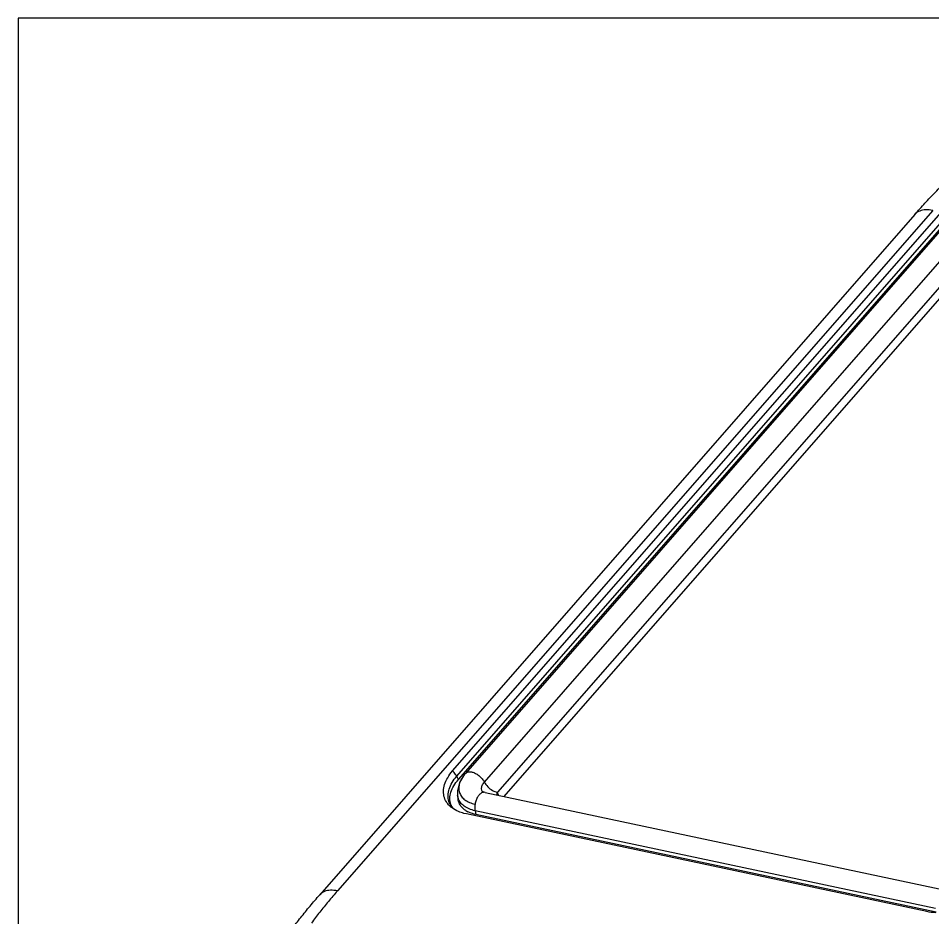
# Model space of a CAD drawing. Header units: millimetres. Extents: x 1786 to 4177, y -2705 to -1639.
# Drawn here: x 3429.5 to 3504, y -1744 to -1670.7 of the extents above; entities that cross this region are included whole.
import ezdxf

# ---------------------------------------------------------------- set-up
doc = ezdxf.new("R2010")
doc.units = ezdxf.units.MM

# ---------------------------------------------------------------- blocks, each defined once
blk = doc.blocks.new('*u138')
at = {"color": 7, "linetype": 'Continuous'}
for p, q in [((-8.196, 73.032, 0), (-65.25, 7.827, 0)), ((-54.213, 19.327, 0), (-6.723, 73.603, 0)), ((-53.821, 18.818, 0), (-6.33, 73.094, 0)), ((-53.659, 18.501, 0), (-6.168, 72.776, 0)), ((-5.486, 73.37, 0), (-52.977, 19.094, 0)), ((-9.903, 72.658, 0), (-66.956, 7.453, 0)), ((-51.172, 18.256, 0), (-3.681, 72.532, 0)), ((-2.417, 71.555, 0), (-49.907, 17.279, 0)), ((-49.268, 16.885, 0), (-2.11, 70.781, 0)), ((-53.659, 18.501, 0), (-53.821, 18.818, 0)), ((-53.16, 18.869, 0), (-53.543, 18.206, 0)), ((-53.16, 18.869, 0), (-53.161, 18.867, 0)), ((-52.977, 19.094, 0), (-52.977, 19.094, 0)), ((-53.73, 16.971, 0), (-53.692, 16.647, 0)), ((-51.36, 17.351, 0), (-51.36, 17.351, 0)), ((-51.107, 17.27, 0), (-6.976, 7.91, 0)), ((-49.907, 17.279, 0), (-49.936, 17.247, 0)), ((-49.936, 17.247, 0), (-49.834, 17.022, 0)), ((-54.394, 16.035, 0), (-54.394, 16.036, 0)), ((-54.146, 15.75, 0), (-54.394, 16.035, 0)), ((-52.89, 15.199, 0), (-53.145, 15.261, 0)), ((-8.76, 5.84, 0), (-52.89, 15.199, 0)), ((-52.061, 15.506, 0), (-51.993, 15.157, 0)), ((-7.931, 6.147, 0), (-52.061, 15.506, 0)), ((-7.863, 5.797, 0), (-51.993, 15.157, 0))]:
    blk.add_line(p, q, dxfattribs=at)
at = {"color": 7, "linetype": 'Continuous', "elevation": 0}
for points in [[(-52.977, 19.094), (-53.097, 18.95), (-53.161, 18.867)], [(-53.543, 18.206), (-53.738, 17.421), (-53.73, 16.966)], [(-51.107, 17.27), (-51.206, 17.295), (-51.346, 17.353), (-51.369, 17.368)]]:
    blk.add_lwpolyline(points, dxfattribs=at)
at = {"color": 7, "linetype": 'Continuous'}
for centre, radius, start, end in [((-50.879, 17.639, 0), 0.561, 208.97656, 210.84536), ((-52.793, 16.641, 0), 1.681, 200.84714, 205.57772), ((-51.714, 17.451, 0), 2.283, 237.40734, 242.87415)]:
    blk.add_arc(centre, radius, start, end, dxfattribs=at)
for points, start_tangent, end_tangent in [([(-9.903, 72.658, 0), (-8.941, 73.73, 0), (-7.944, 74.792, 0), (-6.913, 75.842, 0)], (0.658501, 0.75258), (0.708786, 0.705424)), ([(-8.196, 73.032, 0), (-8.872, 73.094, 0), (-9.442, 72.978, 0), (-9.872, 72.691, 0), (-9.903, 72.658, 0)], (-0.97824, 0.207477), (-0.656905, -0.753973)), ([(-54.472, 15.955, 0), (-54.723, 16.236, 0), (-55.002, 16.773, 0), (-55.089, 17.375, 0), (-54.983, 18.019, 0), (-54.686, 18.679, 0), (-54.213, 19.327, 0)], (-0.730076, 0.683366), (0.658501, 0.75258)), ([(-53.821, 18.818, 0), (-53.926, 18.995, 0), (-54.058, 19.166, 0), (-54.213, 19.327, 0)], (-0.454282, 0.890858), (-0.730993, 0.682384)), ([(-54.394, 16.036, 0), (-54.565, 16.408, 0), (-54.648, 16.977, 0), (-54.547, 17.584, 0), (-54.268, 18.205, 0), (-53.821, 18.818, 0)], (-0.521506, 0.853247), (0.658501, 0.75258)), ([(-54.364, 16.043, 0), (-54.393, 16.125, 0), (-54.474, 16.685, 0), (-54.375, 17.283, 0), (-54.099, 17.896, 0), (-53.659, 18.501, 0)], (-0.355633, 0.934626), (0.658501, 0.75258)), ([(-53.424, 18.439, 0), (-53.542, 18.144, 0), (-53.617, 17.689, 0), (-53.556, 17.263, 0)], (-0.438382, -0.898789), (0.304894, -0.952386)), ([(-53.161, 18.867, 0), (-53.332, 18.611, 0), (-53.424, 18.439, 0)], (-0.597038, -0.802213), (-0.438382, -0.898789)), ([(-52.977, 19.094, 0), (-52.822, 19.203, 0), (-52.571, 19.246, 0), (-52.269, 19.192, 0), (-51.946, 19.049, 0), (-51.636, 18.829, 0), (-51.369, 18.556, 0), (-51.172, 18.256, 0)], (0.663348, 0.748311), (0.453949, -0.891028)), ([(-51.369, 17.367, 0), (-51.441, 17.618, 0), (-51.379, 17.935, 0), (-51.172, 18.256, 0)], (-0.484482, 0.874801), (0.658501, 0.75258)), ([(-51.172, 18.256, 0), (-50.846, 17.811, 0), (-50.389, 17.459, 0), (-49.907, 17.279, 0)], (0.453949, -0.891028), (0.986722, -0.16242)), ([(-53.66, 16.668, 0), (-53.674, 16.709, 0), (-53.73, 16.966, 0)], (-0.336225, 0.941782), (-0.120363, 0.99273)), ([(-52.061, 15.506, 0), (-52.639, 15.685, 0), (-53.112, 15.953, 0), (-53.461, 16.298, 0), (-53.66, 16.668, 0)], (-0.97824, 0.207477), (-0.336225, 0.941782)), ([(-53.556, 17.263, 0), (-53.359, 16.882, 0)], (0.304894, -0.952386), (0.595636, -0.803254)), ([(-53.359, 16.882, 0), (-53.035, 16.561, 0), (-52.595, 16.313, 0), (-52.061, 16.148, 0)], (0.595636, -0.803254), (0.97824, -0.207477)), ([(-51.107, 17.27, 0), (-51.138, 17.275, 0), (-51.368, 17.244, 0), (-51.597, 17.096, 0), (-51.802, 16.845, 0), (-51.962, 16.518, 0), (-52.061, 16.148, 0)], (-0.977479, 0.211032), (-0.167213, -0.985921)), ([(-49.936, 17.247, 0), (-49.98, 17.172, 0), (-49.981, 17.1, 0), (-49.976, 17.089, 0)], (-0.654921, -0.755698), (0.420789, -0.907158)), ([(-49.976, 17.089, 0), (-49.939, 17.043, 0)], (0.420789, -0.907158), (0.797009, -0.603968)), ([(-53.145, 15.261, 0), (-53.646, 15.433, 0), (-54.266, 15.783, 0), (-54.472, 15.955, 0)], (-0.96475, 0.263167), (-0.730076, 0.683366)), ([(-52.944, 15.528, 0), (-53.063, 15.611, 0), (-53.418, 15.963, 0), (-53.635, 16.381, 0), (-53.692, 16.647, 0)], (-0.841919, 0.539603), (-0.117142, 0.993115)), ([(-52.061, 16.148, 0), (-52.086, 15.926, 0), (-52.086, 15.71, 0), (-52.061, 15.506, 0)], (-0.167213, -0.985921), (0.189906, -0.981802)), ([(-51.993, 15.157, 0), (-52.581, 15.339, 0), (-52.755, 15.42, 0)], (-0.97824, 0.207477), (-0.889503, 0.45693)), ([(-65.25, 7.827, 0), (-65.925, 7.889, 0), (-66.496, 7.773, 0), (-66.925, 7.487, 0), (-66.956, 7.453, 0)], (-0.97824, 0.207477), (-0.656905, -0.753973)), ([(-69.621, 4.173, 0), (-68.771, 5.275, 0), (-67.882, 6.369, 0), (-66.956, 7.453, 0)], (0.600499, 0.799626), (0.658501, 0.75258)), ([(-65.25, 7.827, 0), (-66.12, 6.808, 0), (-66.954, 5.782, 0), (-67.75, 4.75, 0)], (-0.658501, -0.75258), (-0.600499, -0.799626)), ([(-7.896, 5.73, 0), (-8.76, 5.84, 0)], (-0.998725, 0.050491), (-0.97824, 0.207477))]:
    blk.add_spline(points, degree=3, dxfattribs=dict(at, start_tangent=start_tangent, end_tangent=end_tangent))

msp = doc.modelspace()

# ---------------------------------------------------------------- linework, layer by layer
at = {"layer": 'Defpoints', "color": 2}
msp.add_lwpolyline([(3592.438, -1670.737), (3429.506, -1670.737), (3429.506, -1898.608), (3592.438, -1898.608)], close=True, dxfattribs=at)

# ---------------------------------------------------------------- block references
at = {"xscale": 0.849999999999909, "yscale": 0.849999999999909, "zscale": 0.849999999999909}
msp.add_blockref('*u138', (3510.972, -1748.465), dxfattribs=at)

doc.saveas('drawing.dxf')
